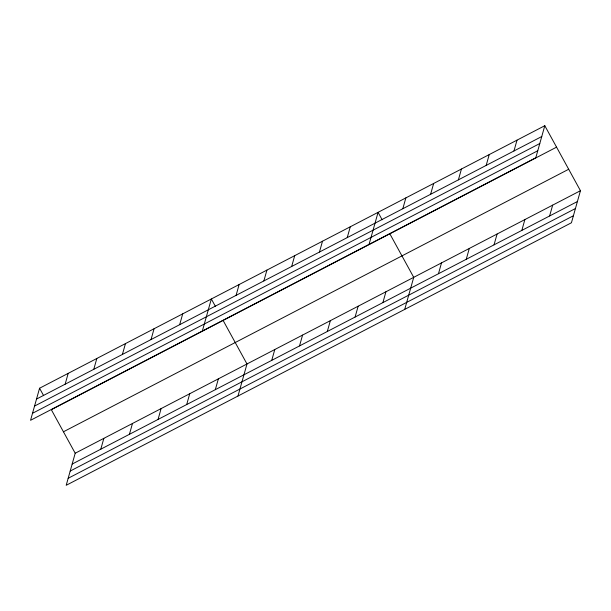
<?xml version="1.0" encoding="UTF-8"?>
<svg xmlns="http://www.w3.org/2000/svg" width="611" height="611" viewBox="0 0 611 611"><rect width="100%" height="100%" fill="white"/><g stroke="black" fill="none" stroke-linecap="round" stroke-linejoin="round"><path stroke-width="0.92" d="M39.562 388.237L30.55 420.299L535.794 157.768L544.798 125.706L39.562 388.237L43.633 395.661M65.148 384.189L68.195 373.359M93.781 369.311L96.821 358.481M556.568 147.152L51.324 409.691L75.206 453.232L66.202 485.294L571.438 222.763L580.45 190.701L544.798 125.706M122.406 354.433L125.454 343.611M100.8 449.184L103.839 438.362M151.039 339.556L154.079 328.733M129.425 434.306L132.472 423.484M179.672 324.678L182.712 313.855M158.058 419.429L161.098 408.606M202.333 331.04L211.345 298.978L215.416 306.401M186.691 404.551L189.731 393.728M236.09 295.365L239.13 284.535M215.316 389.673L218.364 378.851M263.876 280.923L266.923 270.1M237.977 396.035L246.989 363.973L223.107 320.424M291.661 266.488L294.708 255.658M271.735 360.36L274.782 349.538M319.454 252.045L322.493 241.223M299.527 345.918L302.567 335.095M347.239 237.603L350.286 226.78M327.313 331.483L330.36 320.653M369.059 244.4L378.072 212.338L382.142 219.769M355.098 317.04L358.145 306.218M402.817 208.725L405.857 197.903M382.891 302.605L385.931 291.775M430.602 194.29L433.65 183.46M404.711 309.395L413.723 277.341L389.833 233.792M458.395 179.848L461.435 169.026M438.469 273.728L441.509 262.898M486.18 165.413L489.228 154.583M466.254 259.285L469.294 248.463M513.973 150.97L517.013 140.148M494.039 244.843L497.087 234.021M521.832 230.408L524.872 219.578M549.617 215.966L552.665 205.143M36.515 399.067L541.758 136.528M34.552 406.071L539.788 143.539M32.52 413.288L537.756 150.757M63.445 431.786L568.688 169.255M75.206 453.232L580.45 190.701M72.167 464.062L577.41 201.531M70.196 471.066L575.44 208.534M68.165 478.291L573.408 215.752"/></g></svg>
